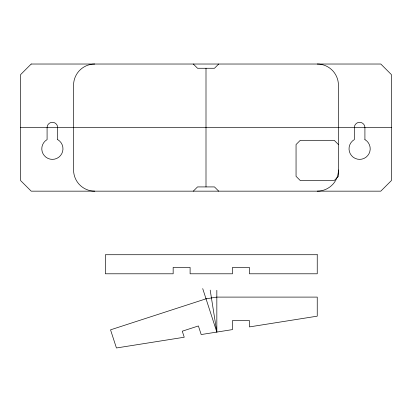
<?xml version="1.0" encoding="UTF-8"?>
<svg xmlns="http://www.w3.org/2000/svg" width="412" height="412" viewBox="0 0 412 412"><rect width="100%" height="100%" fill="white"/><g stroke="black" fill="none" stroke-linecap="round" stroke-linejoin="round"><path stroke-width="0.62" d="M218.715 64.025L214.477 68.263L197.523 68.263L193.285 64.025M193.285 191.158L197.523 186.919L214.477 186.919L218.715 191.158M20.6 127.591L391.4 127.591M338.427 144.54L334.189 140.307L300.291 140.307L296.053 144.54L296.053 176.326L300.291 180.564L334.189 180.564L338.427 176.326L338.427 85.212A21.187 21.187 0 0 0 317.24 64.025M202.714 288.611L216.836 332.072L216.836 290.316M210.192 290.12L216.836 332.072M206 68.263L206 186.919M94.76 64.025A21.187 21.187 0 0 0 73.573 85.212L73.573 169.971A21.187 21.187 0 0 0 94.76 191.158M338.427 169.971A21.187 21.187 0 0 1 317.24 191.158M31.194 64.025L20.6 74.618L20.6 180.564L31.194 191.158L380.806 191.158L391.4 180.564L391.4 74.618L380.806 64.025L31.194 64.025M206.031 298.813L110.54 329.837L116.431 347.975L184.236 337.237L182.274 331.191L198.393 325.954L201.185 334.549L232.486 329.595L232.486 320.551L249.435 320.551L249.435 326.907L317.24 316.169L317.24 297.098L216.836 297.098L206.031 298.813M317.24 254.724L105.354 254.724L105.354 273.795L173.158 273.795L173.158 267.434L190.107 267.434L190.107 273.795L232.486 273.795L232.486 267.434L249.435 267.434L249.435 273.795L317.24 273.795L317.24 254.724M364.914 139.606L364.914 127.591A5.299 5.299 0 0 0 359.619 122.292A5.299 5.299 0 0 0 354.32 127.591L354.32 139.606A10.594 10.594 0 0 0 351.503 155.592A10.594 10.594 0 0 0 367.731 155.592A10.594 10.594 0 0 0 364.914 139.606M57.68 139.606L57.68 127.591A5.299 5.299 0 0 0 52.381 122.292A5.299 5.299 0 0 0 47.086 127.591L47.086 139.606A10.594 10.594 0 0 0 44.269 155.592A10.594 10.594 0 0 0 60.497 155.592A10.594 10.594 0 0 0 57.68 139.606"/></g></svg>
